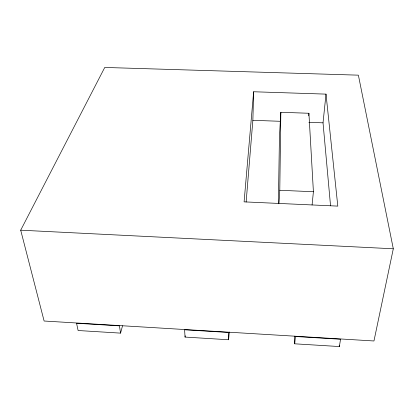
<?xml version="1.0" encoding="UTF-8"?>
<svg xmlns="http://www.w3.org/2000/svg" width="414" height="414" viewBox="0 0 414 414"><rect width="100%" height="100%" fill="white"/><g stroke="black" fill="none" stroke-linecap="round" stroke-linejoin="round"><path stroke-width="0.62" d="M228.585 339.749L228.585 332.458L184.597 329.798L185.048 337.079L228.585 339.749L229.294 332.044M279 203.165L279.786 190.269L280.837 112.282L308.916 113.265L313.408 191.744L312.073 204.987M278.379 203.776L279.455 136.532L280.837 112.282M246.133 202.022L252.866 120.308L253.637 91.758L326.009 94.123L337.808 206.115L244.094 201.861L253.637 91.758M308.694 115.822L308.916 113.265M294.711 343.811L295.415 336.504L340.541 339.237L339.361 346.549L294.711 343.811L294.608 336.147M330.548 205.805L323.029 122.834L326.009 94.123M185.048 337.079L185.255 335.806M393.3 248.788L373.961 340.976L44.117 321.021L20.7 230.189L104.752 67.451L358.379 75.162L393.3 248.788L20.7 230.189M120.562 333.125L119.449 325.854L76.559 323.262L78.106 330.517L120.562 333.125L122.544 325.735M252.866 120.308L280.547 121.307M308.865 122.327L323.029 122.834M279.786 190.269L313.408 191.744M339.252 345.26L339.361 346.549"/></g></svg>
